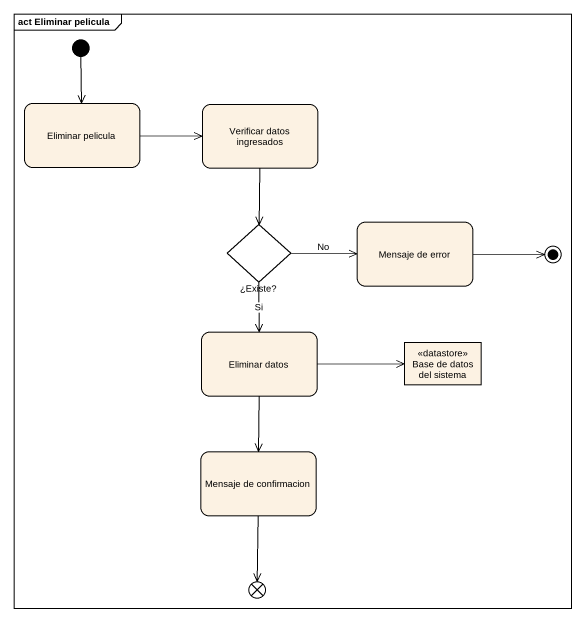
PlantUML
@startuml
mainframe act Eliminar pelicula
hide empty description
state "Eliminar pelicula" as Eliminar_pelicula
state "Verificar datos ingresados" as Verificar_datos_ingresados
state "¿Existe?" as Existe <<choice>>
state "Mensaje de error" as Mensaje_de_error
state "Eliminar datos" as Eliminar_datos
state "Base de datos del sistema" as Base_de_datos_del_sistema <<datastore>>
state "Mensaje de confirmacion" as Mensaje_de_confirmacion
state flowfinal1 <<end>>
[*] --> Eliminar_pelicula
Eliminar_pelicula -right-> Verificar_datos_ingresados
Verificar_datos_ingresados --> Existe
Existe -right-> Mensaje_de_error : No
Existe --> Eliminar_datos : Si
Eliminar_datos -right-> Base_de_datos_del_sistema
Eliminar_datos --> Mensaje_de_confirmacion
Mensaje_de_confirmacion --> flowfinal1
Mensaje_de_error -right-> [*]
@enduml
